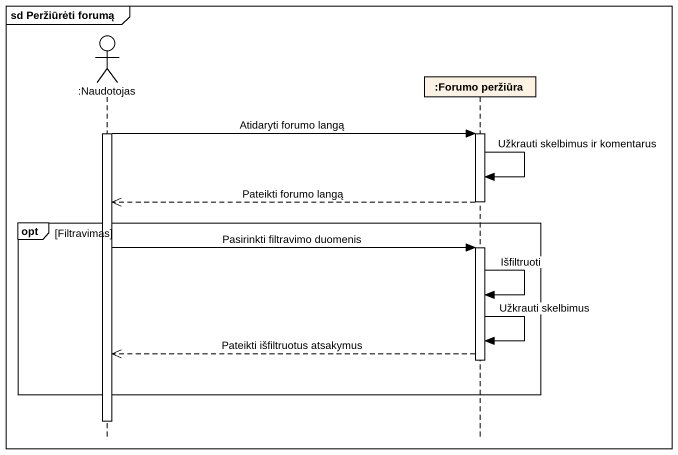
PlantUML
@startuml
mainframe sd Peržiūrėti forumą
hide footbox
actor ":Naudotojas" as Naudotojas
participant ":Forumo peržiūra" as Forumo_peržiūra

activate Naudotojas
Naudotojas -> Forumo_peržiūra : Atidaryti forumo langą
activate Forumo_peržiūra
Forumo_peržiūra -> Forumo_peržiūra : Užkrauti skelbimus ir komentarus
Forumo_peržiūra -->> Naudotojas : Pateikti forumo langą
deactivate Forumo_peržiūra
opt Filtravimas
  Naudotojas -> Forumo_peržiūra : Pasirinkti filtravimo duomenis
  activate Forumo_peržiūra
  Forumo_peržiūra -> Forumo_peržiūra : Išfiltruoti
  Forumo_peržiūra -> Forumo_peržiūra : Užkrauti skelbimus
  Forumo_peržiūra -->> Naudotojas : Pateikti išfiltruotus atsakymus
  deactivate Forumo_peržiūra
end
deactivate Naudotojas
@enduml
